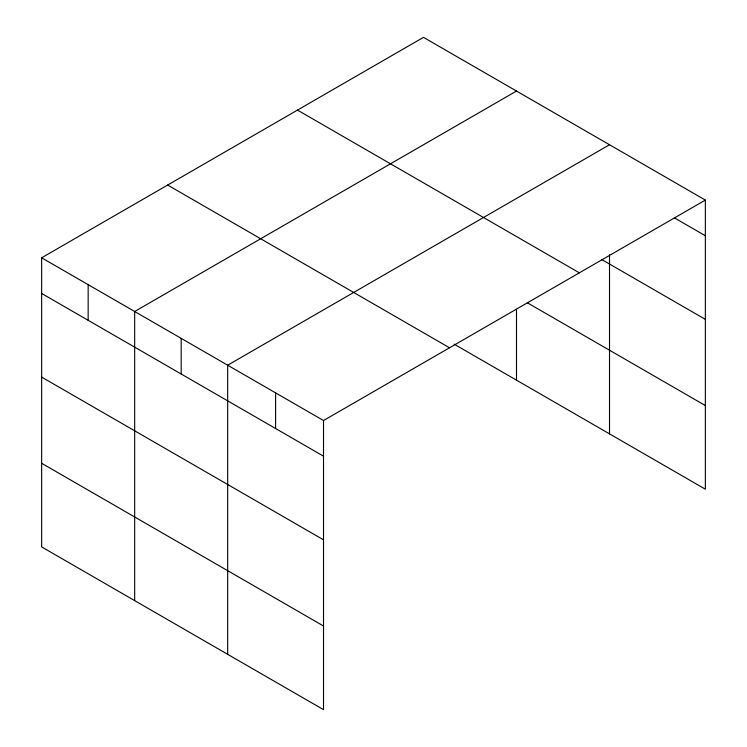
<?xml version="1.0" encoding="UTF-8"?>
<svg xmlns="http://www.w3.org/2000/svg" width="747" height="747" viewBox="0 0 747 747"><rect width="100%" height="100%" fill="white"/><g stroke="black" fill="none" stroke-linecap="round" stroke-linejoin="round"><path stroke-width="1.12" d="M609.515 254.755L609.515 433.867M454.157 344.171L705.355 489.201L705.355 200.084L423.484 37.35L41.645 257.799L41.645 546.916L323.516 709.65L323.516 420.533L41.645 257.799M516.504 91.05L134.665 311.508L134.665 600.616M609.515 144.75L227.676 365.208L227.676 654.316M323.516 420.533L705.355 200.084M674.401 217.863L705.355 235.735M601.606 259.47L705.355 319.371M297.483 110.098L579.345 272.832M527.382 302.806L705.355 405.556M167.655 185.051L449.517 347.785M41.645 293.45L323.516 456.184M41.645 377.095L323.516 539.829M41.645 463.271L323.516 626.005M516.504 309.305L516.504 380.167M275.596 392.875L275.596 428.517M181.176 338.354L181.176 374.004M88.155 284.654L88.155 320.295"/></g></svg>
